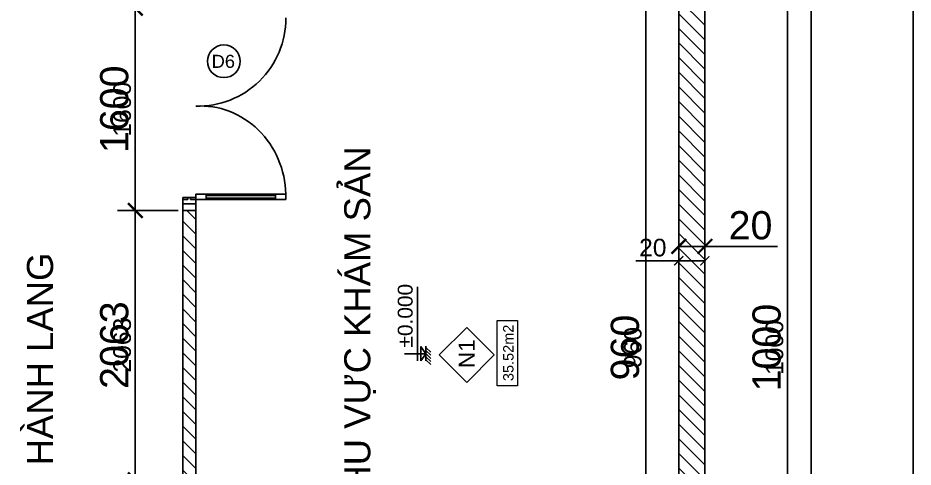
# Model space of a CAD drawing. Header units: millimetres. Extents: x -26398 to 135532, y -376633 to 43268.
# Drawn here: x 10911 to 11597, y -358467 to -358122 of the extents above; entities that cross this region are included whole.
import ezdxf
from ezdxf.enums import TextEntityAlignment as Align

# ---------------------------------------------------------------- set-up
doc = ezdxf.new("R2010")
doc.units = ezdxf.units.MM
for name, color, linetype in [('0 @ 5', 7, 'Continuous'), ('0 @ 8', 7, 'Continuous'), ('A5-KICHTHUOC', 251, 'Continuous'), ('QUYEN', 7, 'Continuous'), ('TƯỜNG', 52, 'Continuous')]:
    doc.layers.add(name, color=color, linetype=linetype)
doc.layers.add('A6-GHICHU', color=147, linetype='Continuous', lineweight=20)
doc.styles.add('GHICHU35', font='', dxfattribs={"width": 0.9, "height": 350})
doc.styles.get("Standard").update_dxf_attribs({"font": 'arial.ttf'})
doc.styles.add('TUANH', font='')
doc.styles.get('GHICHU35').set_extended_font_data('VNI-Helve')
doc.styles.get('TUANH').set_extended_font_data('VNI-Helve-Condense', bold=True)
doc.dimstyles.new('SCALE dimmatbang', dxfattribs={"dimscale": 70, "dimtxt": 2.7, "dimasz": 1.4, "dimexe": 1.7, "dimexo": 0.7, "dimtad": 1, "dimtoh": 1, "dimdec": 1, "dimtxsty": 'Standard', "dimblk": 'ARCHTICK', "dimcen": 2.5, "dimclrd": 1, "dimclre": 256, "dimadec": 0, "dimazin": 0, "dimtfac": 1, "dimtdec": 1, "dimtmove": 0, "dimatfit": 3, "dimfxl": 1, "dimarcsym": 0})
pattern_1 = [(135, (-202.924, -361103.396), (-5.61266, -5.61266), [])]

# ---------------------------------------------------------------- blocks, each defined once
blk = doc.blocks.new('khung ten a2')
blk.add_lwpolyline([(-1000, 1000), (-1000, 41000), (-58400, 41000), (-58400, 1000)], close=True)
at = {"layer": 'DEFPOINTS', "color": 252}
blk.add_lwpolyline([(0, 0), (0, 42000), (-59400, 42000), (-59400, 0)], close=True, dxfattribs=at)
blk = doc.blocks.new('_ArchTick')
at = {"color": 0, "linetype": 'ByBlock', "const_width": 0.15}
blk.add_lwpolyline([(-0.5, -0.5), (0.5, 0.5)], dxfattribs=at)
blk = doc.blocks.new('*D8038')
at = {"lineweight": -2, "transparency": 16777216}
for p, q in [((11442.65, -357874.95), (11514.06, -357874.95)), ((11442.65, -358874.95), (11514.06, -358874.95))]:
    blk.add_line(p, q, dxfattribs=at)
at = {"color": 1, "lineweight": -2, "transparency": 16777216}
blk.add_line((11500.46, -358874.95), (11500.46, -357874.95), dxfattribs=at)
at = {"layer": 'DEFPOINTS', "color": 0, "transparency": 16777216}
for p in [(11437.05, -357874.95), (11500.46, -357874.95), (11437.05, -358874.95)]:
    blk.add_point(p, dxfattribs=at)
at = {"color": 1, "lineweight": -2, "transparency": 16777216, "xscale": 11.2, "yscale": 11.2, "zscale": 11.2}
for p, rotation in [((11500.46, -357874.95), 90), ((11500.46, -358874.95), 270)]:
    blk.add_blockref('_ArchTick', p, dxfattribs=dict(at, rotation=rotation))
at = {"color": 0, "transparency": 16777216, "insert": (11484.43, -358374.95), "char_height": 21.6, "attachment_point": 5, "rotation": 90}
blk.add_mtext('1000', dxfattribs=at)
blk = doc.blocks.new('*D8039')
at = {"lineweight": -2, "transparency": 16777216}
for p, q in [((11440.55, -357874.95), (11508.96, -357874.95)), ((11440.55, -358874.95), (11508.96, -358874.95))]:
    blk.add_line(p, q, dxfattribs=at)
at = {"color": 1, "lineweight": -2, "transparency": 16777216}
blk.add_line((11500.46, -358874.95), (11500.46, -357874.95), dxfattribs=at)
at = {"layer": 'DEFPOINTS', "color": 0, "transparency": 16777216}
for p in [(11437.05, -357874.95), (11500.46, -357874.95), (11437.05, -358874.95)]:
    blk.add_point(p, dxfattribs=at)
at = {"color": 1, "lineweight": -2, "transparency": 16777216, "xscale": 7, "yscale": 7, "zscale": 7}
for p, rotation in [((11500.46, -357874.95), 90), ((11500.46, -358874.95), 270)]:
    blk.add_blockref('_ArchTick', p, dxfattribs=dict(at, rotation=rotation))
at = {"color": 0, "transparency": 16777216, "insert": (11490.44, -358374.95), "char_height": 13.5, "attachment_point": 5, "rotation": 90}
blk.add_mtext('1000', dxfattribs=at)
blk = doc.blocks.new('*D8016')
at = {"lineweight": -2, "transparency": 16777216}
for p, q in [((11031.45, -358114.95), (10987.13, -358114.95)), ((11031.45, -358269.95), (10987.13, -358269.95))]:
    blk.add_line(p, q, dxfattribs=at)
at = {"color": 1, "lineweight": -2, "transparency": 16777216}
blk.add_line((11000.73, -358269.95), (11000.73, -358114.95), dxfattribs=at)
at = {"layer": 'DEFPOINTS', "color": 0, "transparency": 16777216}
for p in [(11000.73, -358114.95), (11037.05, -358114.95), (11037.05, -358269.95)]:
    blk.add_point(p, dxfattribs=at)
at = {"color": 1, "lineweight": -2, "transparency": 16777216, "xscale": 11.2, "yscale": 11.2, "zscale": 11.2}
for p, rotation in [((11000.73, -358114.95), 90), ((11000.73, -358269.95), 270)]:
    blk.add_blockref('_ArchTick', p, dxfattribs=dict(at, rotation=rotation))
at = {"color": 0, "transparency": 16777216, "insert": (10984.7, -358192.45), "char_height": 21.6, "attachment_point": 5, "rotation": 90}
blk.add_mtext('{\\fArial|b0|i0|c163|p34;1600}', dxfattribs=at)
blk = doc.blocks.new('*D8017')
at = {"lineweight": -2, "transparency": 16777216}
for p, q in [((11033.55, -358114.95), (10992.23, -358114.95)), ((11033.55, -358269.95), (10992.23, -358269.95))]:
    blk.add_line(p, q, dxfattribs=at)
at = {"color": 1, "lineweight": -2, "transparency": 16777216}
blk.add_line((11000.73, -358269.95), (11000.73, -358114.95), dxfattribs=at)
at = {"layer": 'DEFPOINTS', "color": 0, "transparency": 16777216}
for p in [(11000.73, -358114.95), (11037.05, -358114.95), (11037.05, -358269.95)]:
    blk.add_point(p, dxfattribs=at)
at = {"color": 1, "lineweight": -2, "transparency": 16777216, "xscale": 7, "yscale": 7, "zscale": 7}
for p, rotation in [((11000.73, -358114.95), 90), ((11000.73, -358269.95), 270)]:
    blk.add_blockref('_ArchTick', p, dxfattribs=dict(at, rotation=rotation))
at = {"color": 0, "transparency": 16777216, "insert": (10990.71, -358192.45), "char_height": 13.5, "attachment_point": 5, "rotation": 90}
blk.add_mtext('{\\fArial|b0|i0|c163|p34;1600}', dxfattribs=at)
blk = doc.blocks.new('1-cote nen')
for p, q in [((-2, 267), (-2, 0)), ((-91, 102), (828, 102)), ((-2, 0), (-91, 63)), ((-91, 63), (88, 63)), ((90, 0), (-91, 0)), ((-2, 0), (88, 63)), ((-137, -60), (-77, 0)), ((-99, -60), (-39, 0)), ((-60, -60), (0, 0)), ((-21, -60), (39, 0)), ((17, -60), (77, 0))]:
    blk.add_line(p, q)
at = {"ltscale": 50, "style": 'GHICHU35', "width": 0.9}
blk.add_attdef('%%P0.000', (75, 164), '', height=187, dxfattribs=at)
blk = doc.blocks.new('*D7860')
at = {"lineweight": -2, "transparency": 16777216}
for p, q in [((11411.45, -357894.95), (11378.34, -357894.95)), ((11411.45, -358854.95), (11378.34, -358854.95))]:
    blk.add_line(p, q, dxfattribs=at)
at = {"color": 1, "lineweight": -2, "transparency": 16777216}
blk.add_line((11391.94, -357894.95), (11391.94, -358854.95), dxfattribs=at)
at = {"layer": 'DEFPOINTS', "color": 0, "transparency": 16777216}
for p in [(11417.05, -357894.95), (11391.94, -358854.95), (11417.05, -358854.95)]:
    blk.add_point(p, dxfattribs=at)
at = {"color": 1, "lineweight": -2, "transparency": 16777216, "xscale": 11.2, "yscale": 11.2, "zscale": 11.2}
for p, rotation in [((11391.94, -357894.95), 90), ((11391.94, -358854.95), 270)]:
    blk.add_blockref('_ArchTick', p, dxfattribs=dict(at, rotation=rotation))
at = {"color": 0, "transparency": 16777216, "insert": (11375.91, -358374.95), "char_height": 21.6, "attachment_point": 5, "rotation": 90}
blk.add_mtext('960', dxfattribs=at)
blk = doc.blocks.new('*D7861')
at = {"lineweight": -2, "transparency": 16777216}
for p, q in [((11413.55, -357894.95), (11383.44, -357894.95)), ((11413.55, -358854.95), (11383.44, -358854.95))]:
    blk.add_line(p, q, dxfattribs=at)
at = {"color": 1, "lineweight": -2, "transparency": 16777216}
blk.add_line((11391.94, -357894.95), (11391.94, -358854.95), dxfattribs=at)
at = {"layer": 'DEFPOINTS', "color": 0, "transparency": 16777216}
for p in [(11417.05, -357894.95), (11391.94, -358854.95), (11417.05, -358854.95)]:
    blk.add_point(p, dxfattribs=at)
at = {"color": 1, "lineweight": -2, "transparency": 16777216, "xscale": 7, "yscale": 7, "zscale": 7}
for p, rotation in [((11391.94, -357894.95), 90), ((11391.94, -358854.95), 270)]:
    blk.add_blockref('_ArchTick', p, dxfattribs=dict(at, rotation=rotation))
at = {"color": 0, "transparency": 16777216, "insert": (11381.92, -358374.95), "char_height": 13.5, "attachment_point": 5, "rotation": 90}
blk.add_mtext('960', dxfattribs=at)
blk = doc.blocks.new('*D7864')
at = {"lineweight": -2, "transparency": 16777216}
for p, q in [((11031.45, -358269.95), (10987.13, -358269.95)), ((11031.45, -358476.27), (10987.13, -358476.27))]:
    blk.add_line(p, q, dxfattribs=at)
at = {"color": 1, "lineweight": -2, "transparency": 16777216}
blk.add_line((11000.73, -358476.27), (11000.73, -358269.95), dxfattribs=at)
at = {"layer": 'DEFPOINTS', "color": 0, "transparency": 16777216}
for p in [(11000.73, -358269.95), (11037.05, -358269.95), (11037.05, -358476.27)]:
    blk.add_point(p, dxfattribs=at)
at = {"color": 1, "lineweight": -2, "transparency": 16777216, "xscale": 11.2, "yscale": 11.2, "zscale": 11.2}
for p, rotation in [((11000.73, -358269.95), 90), ((11000.73, -358476.27), 270)]:
    blk.add_blockref('_ArchTick', p, dxfattribs=dict(at, rotation=rotation))
at = {"color": 0, "transparency": 16777216, "insert": (10984.69, -358373.11), "char_height": 21.6, "attachment_point": 5, "rotation": 90}
blk.add_mtext('{\\fArial|b0|i0|c163|p34;2063}', dxfattribs=at)
blk = doc.blocks.new('*D7865')
at = {"lineweight": -2, "transparency": 16777216}
for p, q in [((11033.55, -358269.95), (10992.23, -358269.95)), ((11033.55, -358476.27), (10992.23, -358476.27))]:
    blk.add_line(p, q, dxfattribs=at)
at = {"color": 1, "lineweight": -2, "transparency": 16777216}
blk.add_line((11000.73, -358476.27), (11000.73, -358269.95), dxfattribs=at)
at = {"layer": 'DEFPOINTS', "color": 0, "transparency": 16777216}
for p in [(11000.73, -358269.95), (11037.05, -358269.95), (11037.05, -358476.27)]:
    blk.add_point(p, dxfattribs=at)
at = {"color": 1, "lineweight": -2, "transparency": 16777216, "xscale": 7, "yscale": 7, "zscale": 7}
for p, rotation in [((11000.73, -358269.95), 90), ((11000.73, -358476.27), 270)]:
    blk.add_blockref('_ArchTick', p, dxfattribs=dict(at, rotation=rotation))
at = {"color": 0, "transparency": 16777216, "insert": (10990.71, -358373.11), "char_height": 13.5, "attachment_point": 5, "rotation": 90}
blk.add_mtext('{\\fArial|b0|i0|c163|p34;2063}', dxfattribs=at)
blk = doc.blocks.new('*D7691')
at = {"lineweight": -2, "transparency": 16777216}
for p, q in [((11417.05, -358302.89), (11417.05, -358283.84)), ((11437.05, -358302.89), (11437.05, -358283.84))]:
    blk.add_line(p, q, dxfattribs=at)
at = {"color": 1, "lineweight": -2, "transparency": 16777216}
for p, q in [((11417.05, -358297.44), (11437.05, -358297.44)), ((11437.05, -358297.44), (11492.65, -358297.44))]:
    blk.add_line(p, q, dxfattribs=at)
at = {"layer": 'DEFPOINTS', "color": 0, "transparency": 16777216}
for p in [(11417.05, -358297.44), (11417.05, -358308.49), (11437.05, -358308.49)]:
    blk.add_point(p, dxfattribs=at)
at = {"color": 1, "lineweight": -2, "transparency": 16777216, "xscale": 11.2, "yscale": 11.2, "zscale": 11.2, "rotation": 180}
blk.add_blockref('_ArchTick', (11417.05, -358297.44), dxfattribs=at)
at = {"color": 1, "lineweight": -2, "transparency": 16777216, "xscale": 11.2, "yscale": 11.2, "zscale": 11.2}
blk.add_blockref('_ArchTick', (11437.05, -358297.44), dxfattribs=at)
at = {"color": 0, "transparency": 16777216, "insert": (11472.03, -358281.41), "char_height": 21.6, "attachment_point": 5}
blk.add_mtext('20', dxfattribs=at)
blk = doc.blocks.new('*D7692')
at = {"lineweight": -2, "transparency": 16777216}
for p, q in [((11417.05, -358304.99), (11417.05, -358299.99)), ((11437.05, -358304.99), (11437.05, -358299.99))]:
    blk.add_line(p, q, dxfattribs=at)
at = {"color": 1, "lineweight": -2, "transparency": 16777216}
for p, q in [((11417.05, -358308.49), (11384.27, -358308.49)), ((11437.05, -358308.49), (11417.05, -358308.49))]:
    blk.add_line(p, q, dxfattribs=at)
at = {"layer": 'DEFPOINTS', "color": 0, "transparency": 16777216}
for p in [(11417.05, -358308.49), (11417.05, -358308.49), (11437.05, -358308.49)]:
    blk.add_point(p, dxfattribs=at)
at = {"color": 1, "lineweight": -2, "transparency": 16777216, "xscale": 7, "yscale": 7, "zscale": 7, "rotation": 180}
blk.add_blockref('_ArchTick', (11417.05, -358308.49), dxfattribs=at)
at = {"color": 1, "lineweight": -2, "transparency": 16777216, "xscale": 7, "yscale": 7, "zscale": 7}
blk.add_blockref('_ArchTick', (11437.05, -358308.49), dxfattribs=at)
at = {"color": 0, "transparency": 16777216, "insert": (11397.16, -358298.47), "char_height": 13.5, "attachment_point": 5}
blk.add_mtext('20', dxfattribs=at)
blk = doc.blocks.new('*U9171')
at = {"layer": '0 @ 5'}
dim = blk.add_linear_dim(base=(11500.46, -357874.95), p1=(11437.05, -358874.95), p2=(11437.05, -357874.95), angle=90, dimstyle='SCALE dimmatbang', override={"dimscale": 5, "dimtix": 0, "dimtofl": 1, "dimtmove": 0, "dimatfit": 3}, dxfattribs=at)
dim.commit()
dim.dimension.update_dxf_attribs({"geometry": '*D8039', "text_midpoint": (11490.44, -358374.95)})
at = {"layer": '0 @ 8'}
dim = blk.add_linear_dim(base=(11500.46, -357874.95), p1=(11437.05, -358874.95), p2=(11437.05, -357874.95), angle=90, dimstyle='SCALE dimmatbang', override={"dimscale": 8, "dimtix": 0, "dimtofl": 1, "dimtmove": 0, "dimatfit": 3}, dxfattribs=at)
dim.commit()
dim.dimension.update_dxf_attribs({"geometry": '*D8038', "text_midpoint": (11484.43, -358374.95)})
blk = doc.blocks.new('*U9175')
at = {"layer": '0 @ 5'}
dim = blk.add_linear_dim(base=(11000.73, -358114.95), p1=(11037.05, -358269.95), p2=(11037.05, -358114.95), angle=90, text='{\\fArial|b0|i0|c163|p34;1600}', dimstyle='SCALE dimmatbang', override={"dimscale": 5, "dimtix": 0, "dimtofl": 1, "dimtmove": 0, "dimatfit": 3}, dxfattribs=at)
dim.commit()
dim.dimension.update_dxf_attribs({"geometry": '*D8017', "text_midpoint": (10990.71, -358192.45)})
at = {"layer": '0 @ 8'}
dim = blk.add_linear_dim(base=(11000.73, -358114.95), p1=(11037.05, -358269.95), p2=(11037.05, -358114.95), angle=90, text='{\\fArial|b0|i0|c163|p34;1600}', dimstyle='SCALE dimmatbang', override={"dimscale": 8, "dimtix": 0, "dimtofl": 1, "dimtmove": 0, "dimatfit": 3}, dxfattribs=at)
dim.commit()
dim.dimension.update_dxf_attribs({"geometry": '*D8016', "text_midpoint": (10984.7, -358192.45)})
blk = doc.blocks.new('*U9278')
at = {"layer": '0 @ 5'}
dim = blk.add_linear_dim(base=(11391.94, -358854.95), p1=(11417.05, -357894.95), p2=(11417.05, -358854.95), angle=90, dimstyle='SCALE dimmatbang', override={"dimscale": 5, "dimtix": 0, "dimtofl": 1, "dimtmove": 0, "dimatfit": 3}, dxfattribs=at)
dim.commit()
dim.dimension.update_dxf_attribs({"geometry": '*D7861', "text_midpoint": (11381.92, -358374.95)})
at = {"layer": '0 @ 8'}
dim = blk.add_linear_dim(base=(11391.94, -358854.95), p1=(11417.05, -357894.95), p2=(11417.05, -358854.95), angle=90, dimstyle='SCALE dimmatbang', override={"dimscale": 8, "dimtix": 0, "dimtofl": 1, "dimtmove": 0, "dimatfit": 3}, dxfattribs=at)
dim.commit()
dim.dimension.update_dxf_attribs({"geometry": '*D7860', "text_midpoint": (11375.91, -358374.95)})
blk = doc.blocks.new('*U9280')
at = {"layer": '0 @ 5'}
dim = blk.add_linear_dim(base=(11000.73, -358269.95), p1=(11037.05, -358476.27), p2=(11037.05, -358269.95), angle=90, text='{\\fArial|b0|i0|c163|p34;2063}', dimstyle='SCALE dimmatbang', override={"dimscale": 5, "dimtix": 0, "dimtofl": 1, "dimtmove": 0, "dimatfit": 3}, dxfattribs=at)
dim.commit()
dim.dimension.update_dxf_attribs({"geometry": '*D7865', "text_midpoint": (10990.71, -358373.11)})
at = {"layer": '0 @ 8'}
dim = blk.add_linear_dim(base=(11000.73, -358269.95), p1=(11037.05, -358476.27), p2=(11037.05, -358269.95), angle=90, text='{\\fArial|b0|i0|c163|p34;2063}', dimstyle='SCALE dimmatbang', override={"dimscale": 8, "dimtix": 0, "dimtofl": 1, "dimtmove": 0, "dimatfit": 3}, dxfattribs=at)
dim.commit()
dim.dimension.update_dxf_attribs({"geometry": '*D7864', "text_midpoint": (10984.69, -358373.11)})
blk = doc.blocks.new('*U9288')
at = {"layer": '0 @ 5'}
dim = blk.add_linear_dim(base=(11417.05, -358308.49), p1=(11437.05, -358308.49), p2=(11417.05, -358308.49), angle=180, dimstyle='SCALE dimmatbang', override={"dimscale": 5, "dimtix": 0, "dimtofl": 1, "dimtmove": 0, "dimatfit": 3}, dxfattribs=at)
dim.commit()
dim.dimension.update_dxf_attribs({"geometry": '*D7692', "text_midpoint": (11397.16, -358298.47)})
at = {"layer": '0 @ 8'}
dim = blk.add_linear_dim(base=(11417.05, -358297.44), p1=(11437.05, -358308.49), p2=(11417.05, -358308.49), angle=180, dimstyle='SCALE dimmatbang', override={"dimscale": 8, "dimtix": 0, "dimtofl": 1, "dimtmove": 0, "dimatfit": 3}, dxfattribs=at)
dim.commit()
dim.dimension.update_dxf_attribs({"geometry": '*D7691', "text_midpoint": (11472.03, -358297.44), "dimtype": 128})

msp = doc.modelspace()

# ---------------------------------------------------------------- hatches: boundary and pattern name
at = {"layer": 'TƯỜNG'}
h = msp.add_hatch(dxfattribs=at)
h.set_pattern_fill('ANSI31', color=256, scale=2.5, angle=90)
h.set_pattern_definition(pattern_1)
h.paths.add_polyline_path([(11037.05, -358684.6), (11037.05, -358854.95), (11047.05, -358854.95), (11047.05, -358684.6)])
h.paths.add_polyline_path([(11037.05, -358269.95), (11037.05, -358476.27), (11047.05, -358476.27), (11047.05, -358269.95)])
h.paths.add_polyline_path([(11037.05, -357894.95), (11037.05, -358114.95), (11047.05, -358114.95), (11047.05, -357894.95)])
h = msp.add_hatch(dxfattribs=at)
h.set_pattern_fill('ANSI31', color=256, scale=2.5, angle=90)
h.set_pattern_definition(pattern_1)
h.paths.add_polyline_path([(11417.05, -357904.95), (11417.05, -358274.95), (11437.05, -358274.95), (11437.05, -357904.95)])
h.paths.add_polyline_path([(11417.05, -358274.95), (11417.05, -358474.95), (11437.05, -358474.95), (11437.05, -358274.95)])
h.paths.add_polyline_path([(11417.05, -358474.95), (11417.05, -358844.95), (11437.05, -358844.95), (11437.05, -358474.95)])

# ---------------------------------------------------------------- linework, layer by layer
for points in [[(11047.05, -358269.95), (11047.05, -358264.95), (11037.05, -358264.95), (11037.05, -358269.95)], [(11037.05, -358269.95), (11037.05, -358264.95), (11047.05, -358264.95), (11047.05, -358269.95)]]:
    msp.add_lwpolyline(points, close=True)
msp.add_circle((11068.57, -358155.7), 12.52)
at = {"layer": 'A6-GHICHU', "ltscale": 0.5}
for points in [[(11275.6, -358380.58), (11254.59, -358359.56), (11233.57, -358380.58), (11254.59, -358401.59)], [(11278.01, -358404.21), (11278.01, -358354.11), (11293.46, -358354.11), (11293.46, -358404.21)]]:
    msp.add_lwpolyline(points, close=True, dxfattribs=at)
at = {"layer": 'QUYEN'}
for p, q in [((11037.05, -358259.95), (11042.05, -358259.95)), ((11041.05, -358261.45), (11037.05, -358261.45)), ((11041.05, -358259.95), (11041.05, -358261.45)), ((11042.05, -358259.95), (11041.05, -358259.95)), ((11047.05, -358259.95), (11042.05, -358259.95)), ((11042.05, -358259.95), (11043.05, -358259.95)), ((11043.05, -358259.95), (11043.05, -358261.45)), ((11043.05, -358261.45), (11047.05, -358261.45)), ((11047.05, -358261.45), (11047.05, -358257.45)), ((11047.05, -358257.45), (11055.05, -358257.45)), ((11047.05, -358264.95), (11047.05, -358259.95)), ((11055.05, -358261.45), (11047.05, -358261.45)), ((11047.05, -358261.45), (11047.05, -358264.95)), ((11055.05, -358257.45), (11108.05, -358257.45)), ((11055.05, -358257.45), (11055.05, -358261.45)), ((11055.05, -358261.45), (11055.05, -358257.45)), ((11055.05, -358258.45), (11108.05, -358258.45)), ((11055.05, -358260.45), (11055.05, -358258.45)), ((11108.05, -358260.45), (11055.05, -358260.45)), ((11108.05, -358261.45), (11055.05, -358261.45)), ((11108.05, -358257.45), (11108.05, -358261.45)), ((11116.05, -358257.45), (11108.05, -358257.45)), ((11108.05, -358257.45), (11108.05, -358261.45)), ((11108.05, -358258.45), (11108.05, -358260.45)), ((11108.05, -358261.45), (11116.05, -358261.45)), ((11116.05, -358261.45), (11116.05, -358257.45)), ((11037.05, -358264.95), (11047.05, -358264.95)), ((11047.05, -358264.95), (11037.05, -358264.95))]:
    msp.add_line(p, q, dxfattribs=at)
msp.add_arc((11048.74, -358122.72), 67.3, 268.55619, 0.23427, dxfattribs=at)
at = {"layer": 'QUYEN', "extrusion": (0, 0, -1)}
msp.add_ellipse((11052.15, -358257.56), major_axis=(-12.17, 66.69), ratio=0.940794, start_param=0.11153, end_param=1.73917, dxfattribs=at)
at = {"layer": 'TƯỜNG'}
for p, q in [((11437.05, -357874.95), (11437.05, -358874.95)), ((11417.05, -357894.95), (11417.05, -358854.95)), ((11037.05, -358854.95), (11037.05, -358259.95)), ((11047.05, -358854.95), (11047.05, -358257.45))]:
    msp.add_line(p, q, dxfattribs=at)

# ---------------------------------------------------------------- block references
at = {"xscale": 0.07799562488809286, "yscale": 0.07799562488809286, "zscale": 0.07799562488809286}
msp.add_blockref('khung ten a2', (11596.56, -360146.63), dxfattribs=at)
for name in ['*U9171', '*U9278', '*U9175', '*U9280', '*U9288']:
    msp.add_blockref(name, (0, 0))
at = {"layer": 'A5-KICHTHUOC', "ltscale": 0.5}
ref = msp.add_blockref('1-cote nen', (11223.3, -358379.55), dxfattribs=dict(at, xscale=0.06173531862781489, yscale=0.06173531862781489, zscale=0.06173531862781489, rotation=90))
ref.add_attrib('%%P0.000', '%%P0.000', (11213.18, -358374.9), dxfattribs={"layer": '0', "color": 4, "ltscale": 50, "height": 11.432, "rotation": 90})

# ---------------------------------------------------------------- texts
for s, p in [('KHU VỰC KHÁM SẢN', (11170.78, -358362.42)), ('HÀNH LANG', (10927.72, -358383.72))]:
    msp.add_text(s, height=20, rotation=90).set_placement(p, align=Align.MIDDLE_CENTER)
at = {"layer": 'A6-GHICHU', "ltscale": 0.5, "attachment_point": 5, "rotation": 90, "style": 'TUANH'}
for s, insert, char_height in [('{\\fArial|b0|i0|c163|p34;35.52\\fArial|b0|i0|c0|p34;m2}', (11286.54, -358379.02), 7.9559), ('{\\fArial|b0|i0|c0|p34;N1}', (11254.56, -358379.64), 12.3835)]:
    msp.add_mtext(s, dxfattribs=dict(at, insert=insert, char_height=char_height))
at = {"layer": 'TƯỜNG'}
msp.add_text('D6', height=10.015, dxfattribs=at).set_placement((11068.14, -358155.7), align=Align.MIDDLE_CENTER)

doc.saveas('drawing.dxf')
